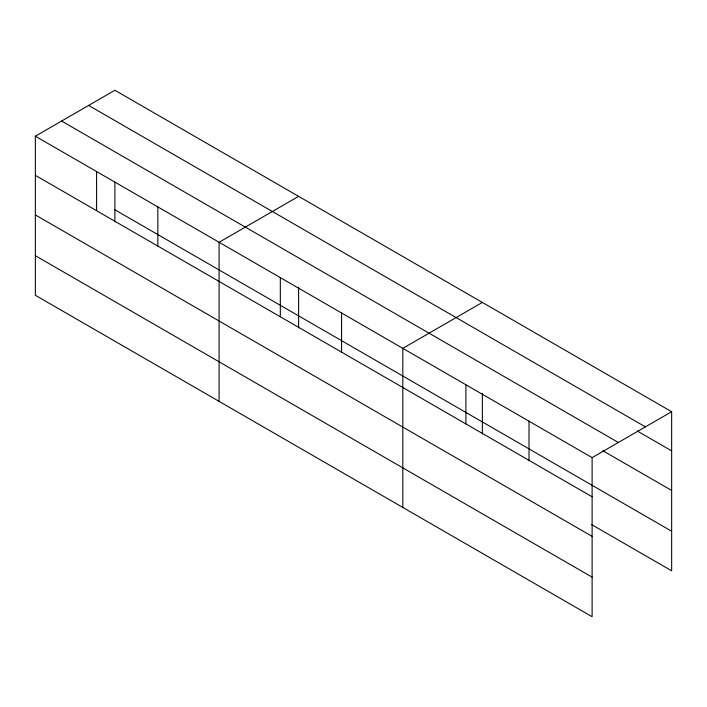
<?xml version="1.0" encoding="UTF-8"?>
<svg xmlns="http://www.w3.org/2000/svg" width="707" height="707" viewBox="0 0 707 707"><rect width="100%" height="100%" fill="white"/><g stroke="black" fill="none" stroke-linecap="round" stroke-linejoin="round"><path stroke-width="1.06" d="M592.113 536.366L592.113 457.632L35.35 136.195L35.35 295.287L592.113 616.725L592.113 536.366L35.35 214.928M591.344 524.444L671.65 570.805L671.65 411.713L114.888 90.275L35.35 136.195M298.619 196.352L219.082 242.271L219.082 401.364M482.351 302.428L402.813 348.348L402.813 507.44M592.113 457.632L671.65 411.713M88.64 105.423L645.403 426.869M637.228 430.996L671.65 450.872M61.597 121.038L618.36 442.485M602.815 450.704L671.65 490.446M114.888 209.785L671.65 531.231M35.35 175.345L592.113 496.791M35.35 255.704L592.113 577.151M529.013 421.204L529.013 460.363M482.351 393.278L482.351 434.027M465.913 384.776L465.913 423.926M341.569 312.989L341.569 352.139M298.619 287.201L298.619 327.951M280.325 277.63L280.325 316.78M157.838 206.912L157.838 246.063M114.888 182.229L114.888 221.874M96.594 171.554L96.594 210.704"/></g></svg>
